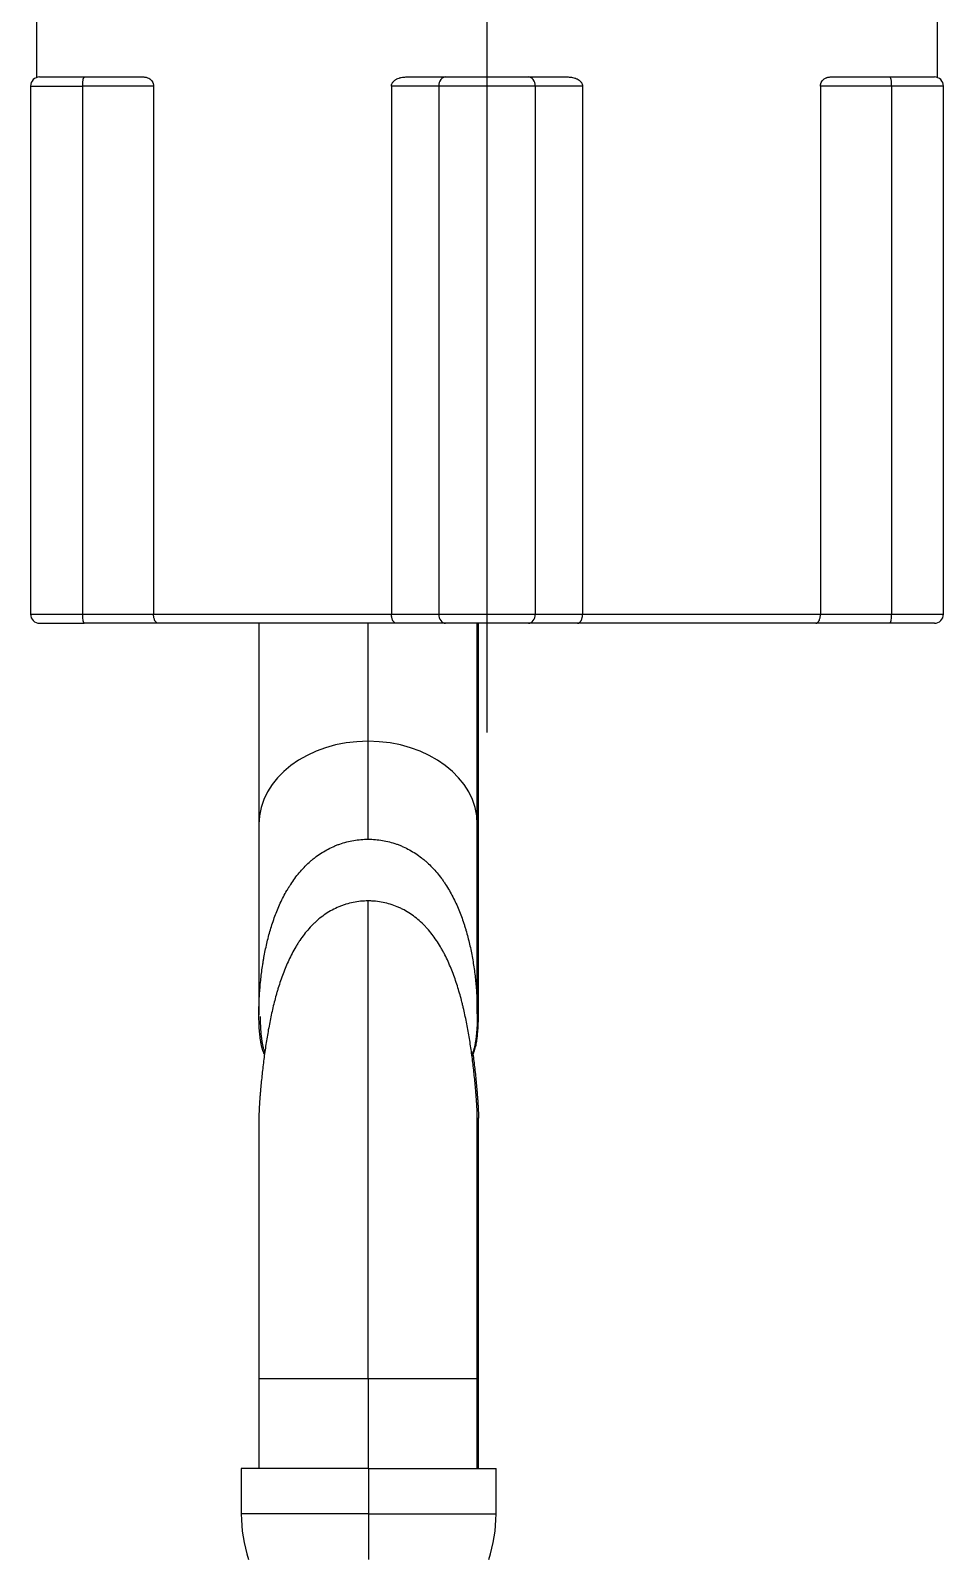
# Model space of a CAD drawing. Extents: x 0 to 790, y 0 to 579.
# Drawn here: x 198.8 to 249, y 107.6 to 191.6 of the extents above; entities that cross this region are included whole.
import ezdxf

# ---------------------------------------------------------------- set-up
doc = ezdxf.new("R2010")
doc.units = 0
doc.header["$LTSCALE"] = 10
doc.header["$MEASUREMENT"] = 0
doc.linetypes.add('CENTER', pattern=[2, 1.25, -0.25, 0.25, -0.25])
doc.layers.add('1', color=7, linetype='CONTINUOUS')

msp = doc.modelspace()

# ---------------------------------------------------------------- linework, layer by layer
at = {"layer": '1', "color": 1, "linetype": 'CENTER', "lineweight": -3, "ltscale": 10}
msp.add_line((223.891, 397.033), (223.891, 153.053), dxfattribs=at)
at = {"layer": '1', "color": 7, "linetype": 'Continuous', "lineweight": -3}
for p, q in [((199.141, 219.753), (199.141, 189.023)), ((248.641, 189.023), (248.641, 219.753)), ((199.312, 189.053), (201.752, 189.053)), ((201.752, 189.053), (205.033, 189.053)), ((219.439, 189.053), (221.619, 189.053)), ((221.619, 189.053), (226.164, 189.053)), ((226.164, 189.053), (228.344, 189.053)), ((242.749, 189.053), (246.03, 189.053)), ((246.03, 189.053), (248.47, 189.053)), ((198.812, 188.553), (201.659, 188.553)), ((198.812, 188.553), (198.812, 159.553)), ((201.659, 188.553), (201.659, 159.553)), ((205.57, 188.553), (201.659, 188.553)), ((205.57, 188.553), (205.57, 159.553)), ((218.641, 188.553), (218.641, 159.553)), ((221.24, 188.553), (218.641, 188.553)), ((221.24, 188.553), (221.24, 159.553)), ((226.543, 188.553), (221.24, 188.553)), ((229.141, 188.553), (226.543, 188.553)), ((226.543, 188.553), (226.543, 159.553)), ((229.141, 188.553), (229.141, 159.553)), ((246.123, 188.553), (242.213, 188.553)), ((242.213, 188.553), (242.213, 159.553)), ((248.97, 188.553), (246.123, 188.553)), ((246.123, 188.553), (246.123, 159.553)), ((248.97, 159.553), (248.97, 188.553)), ((198.812, 159.553), (201.659, 159.553)), ((201.659, 159.553), (205.57, 159.553)), ((205.57, 159.553), (218.641, 159.553)), ((218.641, 159.553), (221.24, 159.553)), ((221.24, 159.553), (226.543, 159.553)), ((226.543, 159.553), (229.141, 159.553)), ((229.141, 159.553), (242.213, 159.553)), ((242.213, 159.553), (246.123, 159.553)), ((246.123, 159.553), (248.97, 159.553)), ((199.312, 159.053), (201.752, 159.053)), ((205.828, 159.053), (201.752, 159.053)), ((218.91, 159.053), (205.828, 159.053)), ((211.359, 159.052), (211.359, 148.019)), ((217.359, 152.574), (217.359, 159.053)), ((221.619, 159.053), (218.91, 159.053)), ((226.164, 159.053), (221.619, 159.053)), ((223.359, 148.019), (223.359, 159.052)), ((223.424, 148.019), (223.424, 159.052)), ((228.872, 159.053), (226.164, 159.053)), ((241.954, 159.053), (228.872, 159.053)), ((246.03, 159.053), (241.954, 159.053)), ((248.47, 159.053), (246.03, 159.053)), ((217.359, 147.193), (217.359, 152.574)), ((211.359, 148.019), (211.359, 137.542)), ((223.359, 137.596), (223.359, 148.019)), ((223.424, 137.634), (223.424, 148.019)), ((217.359, 117.553), (217.359, 143.805)), ((211.359, 131.853), (211.359, 117.553)), ((223.359, 117.553), (223.359, 131.886)), ((223.424, 117.553), (223.424, 131.885)), ((217.359, 117.553), (211.359, 117.553)), ((211.359, 117.553), (211.359, 112.643)), ((223.359, 117.553), (217.359, 117.553)), ((217.359, 117.553), (217.359, 112.643)), ((223.424, 117.553), (223.359, 117.553)), ((223.359, 112.643), (223.359, 117.553)), ((223.424, 112.643), (223.424, 117.553)), ((217.391, 112.643), (210.391, 112.643)), ((210.391, 112.643), (210.391, 110.141)), ((217.391, 112.643), (224.391, 112.643)), ((217.391, 110.141), (217.391, 112.643)), ((224.391, 110.141), (224.391, 112.643)), ((217.391, 110.141), (210.391, 110.141)), ((217.391, 110.141), (224.391, 110.141)), ((217.391, 107.643), (217.391, 110.141))]:
    msp.add_line(p, q, dxfattribs=at)
for centre, radius, start, end in [((199.312, 188.553), 0.5, 90, 180), ((248.47, 188.553), 0.5, 0, 90), ((199.312, 159.553), 0.5, 180, 270), ((248.47, 159.553), 0.5, 270, 0), ((218.391, 110.141), 8, 180, 198.19487), ((216.391, 110.141), 8, 341.80513, 0)]:
    msp.add_arc(centre, radius, start, end, dxfattribs=at)
for centre, major_axis, ratio, start_param, end_param in [((201.752, 188.553), (0, -0.5), 0.186604, 3.141593, 4.712389), ((221.619, 188.553), (0, -0.5), 0.757512, 3.141593, 4.712389), ((226.164, 188.553), (0, -0.5), 0.757512, 1.570796, 3.141593), ((246.03, 188.553), (0, -0.5), 0.186604, 1.570796, 3.141593), ((201.752, 159.553), (0, -0.5), 0.186604, 4.712389, 6.283185), ((221.619, 159.553), (0, -0.5), 0.757512, 4.712389, 6.283185), ((226.164, 159.553), (0, -0.5), 0.757512, 0, 1.570796), ((246.03, 159.553), (0, -0.5), 0.186604, 0, 1.570796), ((217.359, 148.019), (-6, 0), 0.75908, 4.712389, 6.283185), ((217.359, 148.019), (-6, 0), 0.75908, 3.141593, 4.712389), ((217.424, 148.019), (-6, 0), 0.75908, 2.994723, 3.141593)]:
    msp.add_ellipse(centre, major_axis=major_axis, ratio=ratio, start_param=start_param, end_param=end_param, dxfattribs=at)
for points, knots in [([(205.033, 189.053), (205.061, 189.053), (205.09, 189.05), (205.146, 189.042), (205.173, 189.035), (205.229, 189.017), (205.256, 189.006), (205.297, 188.985), (205.311, 188.978), (205.337, 188.961), (205.351, 188.953), (205.389, 188.924), (205.414, 188.902), (205.462, 188.851), (205.484, 188.822), (205.508, 188.782), (205.513, 188.773), (205.522, 188.756), (205.526, 188.747), (205.538, 188.719), (205.545, 188.7), (205.557, 188.66), (205.562, 188.639), (205.568, 188.597), (205.57, 188.575), (205.57, 188.553)], [0, 0, 0, 0, 0.125, 0.125, 0.25, 0.25, 0.375, 0.375, 0.4375, 0.4375, 0.5, 0.5, 0.625, 0.625, 0.75, 0.75, 0.78125, 0.78125, 0.8125, 0.8125, 0.875, 0.875, 0.9375, 0.9375, 1, 1, 1, 1]), ([(218.641, 188.553), (218.641, 188.575), (218.644, 188.596), (218.65, 188.628), (218.653, 188.639), (218.66, 188.659), (218.664, 188.67), (218.676, 188.7), (218.687, 188.719), (218.704, 188.746), (218.711, 188.755), (218.724, 188.773), (218.731, 188.781), (218.766, 188.822), (218.798, 188.851), (218.85, 188.889), (218.868, 188.901), (218.905, 188.923), (218.924, 188.933), (218.981, 188.962), (219.02, 188.978), (219.081, 188.999), (219.101, 189.005), (219.142, 189.016), (219.163, 189.021), (219.226, 189.035), (219.268, 189.042), (219.353, 189.05), (219.396, 189.053), (219.439, 189.053)], [0, 0, 0, 0, 0.0625, 0.0625, 0.09375, 0.09375, 0.125, 0.125, 0.1875, 0.1875, 0.21875, 0.21875, 0.25, 0.25, 0.375, 0.375, 0.4375, 0.4375, 0.5, 0.5, 0.625, 0.625, 0.6875, 0.6875, 0.75, 0.75, 0.875, 0.875, 1, 1, 1, 1]), ([(228.344, 189.053), (228.387, 189.053), (228.429, 189.05), (228.514, 189.042), (228.556, 189.035), (228.638, 189.017), (228.68, 189.006), (228.74, 188.985), (228.761, 188.978), (228.8, 188.961), (228.82, 188.953), (228.877, 188.924), (228.914, 188.902), (228.984, 188.851), (229.016, 188.822), (229.051, 188.782), (229.058, 188.773), (229.071, 188.756), (229.078, 188.747), (229.095, 188.719), (229.106, 188.7), (229.123, 188.66), (229.13, 188.639), (229.139, 188.597), (229.141, 188.575), (229.141, 188.553)], [0, 0, 0, 0, 0.125, 0.125, 0.25, 0.25, 0.375, 0.375, 0.4375, 0.4375, 0.5, 0.5, 0.625, 0.625, 0.75, 0.75, 0.78125, 0.78125, 0.8125, 0.8125, 0.875, 0.875, 0.9375, 0.9375, 1, 1, 1, 1]), ([(242.213, 188.553), (242.213, 188.575), (242.214, 188.596), (242.219, 188.628), (242.221, 188.639), (242.225, 188.659), (242.228, 188.67), (242.237, 188.7), (242.244, 188.719), (242.256, 188.746), (242.26, 188.755), (242.269, 188.773), (242.274, 188.781), (242.298, 188.822), (242.32, 188.851), (242.356, 188.889), (242.368, 188.901), (242.393, 188.923), (242.406, 188.933), (242.444, 188.962), (242.471, 188.978), (242.511, 188.999), (242.525, 189.005), (242.553, 189.016), (242.567, 189.021), (242.609, 189.035), (242.637, 189.042), (242.693, 189.05), (242.721, 189.053), (242.749, 189.053)], [0, 0, 0, 0, 0.0625, 0.0625, 0.09375, 0.09375, 0.125, 0.125, 0.1875, 0.1875, 0.21875, 0.21875, 0.25, 0.25, 0.375, 0.375, 0.4375, 0.4375, 0.5, 0.5, 0.625, 0.625, 0.6875, 0.6875, 0.75, 0.75, 0.875, 0.875, 1, 1, 1, 1]), ([(205.828, 159.053), (205.824, 159.053), (205.82, 159.053), (205.812, 159.054), (205.808, 159.054), (205.795, 159.056), (205.787, 159.059), (205.771, 159.065), (205.763, 159.069), (205.747, 159.078), (205.739, 159.083), (205.716, 159.101), (205.701, 159.116), (205.68, 159.142), (205.673, 159.152), (205.66, 159.172), (205.648, 159.194), (205.636, 159.218), (205.625, 159.243), (205.62, 159.256), (205.605, 159.297), (205.597, 159.326), (205.589, 159.364), (205.587, 159.372), (205.584, 159.388), (205.583, 159.396), (205.579, 159.42), (205.577, 159.436), (205.572, 159.485), (205.57, 159.519), (205.57, 159.553)], [0, 0, 0, 0, 0.03125, 0.03125, 0.0625, 0.0625, 0.125, 0.125, 0.1875, 0.1875, 0.25, 0.25, 0.375, 0.375, 0.4375, 0.4375, 0.5, 0.5625, 0.5625, 0.625, 0.625, 0.75, 0.75, 0.78125, 0.78125, 0.8125, 0.8125, 0.875, 0.875, 1, 1, 1, 1]), ([(218.91, 159.053), (218.906, 159.053), (218.902, 159.053), (218.893, 159.054), (218.889, 159.054), (218.876, 159.056), (218.867, 159.059), (218.851, 159.065), (218.842, 159.069), (218.826, 159.078), (218.818, 159.083), (218.794, 159.101), (218.778, 159.116), (218.756, 159.142), (218.749, 159.152), (218.735, 159.172), (218.722, 159.194), (218.71, 159.218), (218.699, 159.243), (218.693, 159.256), (218.678, 159.297), (218.67, 159.326), (218.661, 159.364), (218.659, 159.372), (218.656, 159.388), (218.655, 159.396), (218.651, 159.42), (218.648, 159.436), (218.643, 159.485), (218.641, 159.519), (218.641, 159.553)], [0, 0, 0, 0, 0.03125, 0.03125, 0.0625, 0.0625, 0.125, 0.125, 0.1875, 0.1875, 0.25, 0.25, 0.375, 0.375, 0.4375, 0.4375, 0.5, 0.5625, 0.5625, 0.625, 0.625, 0.75, 0.75, 0.78125, 0.78125, 0.8125, 0.8125, 0.875, 0.875, 1, 1, 1, 1]), ([(228.872, 159.053), (228.877, 159.053), (228.881, 159.053), (228.889, 159.054), (228.894, 159.054), (228.907, 159.056), (228.915, 159.059), (228.932, 159.065), (228.94, 159.069), (228.957, 159.078), (228.965, 159.083), (228.989, 159.101), (229.004, 159.116), (229.026, 159.142), (229.033, 159.152), (229.047, 159.172), (229.06, 159.194), (229.072, 159.218), (229.084, 159.243), (229.089, 159.256), (229.104, 159.297), (229.113, 159.326), (229.121, 159.364), (229.123, 159.372), (229.126, 159.388), (229.128, 159.396), (229.132, 159.42), (229.134, 159.436), (229.139, 159.485), (229.141, 159.519), (229.141, 159.553)], [0, 0, 0, 0, 0.03125, 0.03125, 0.0625, 0.0625, 0.125, 0.125, 0.1875, 0.1875, 0.25, 0.25, 0.375, 0.375, 0.4375, 0.4375, 0.5, 0.5625, 0.5625, 0.625, 0.625, 0.75, 0.75, 0.78125, 0.78125, 0.8125, 0.8125, 0.875, 0.875, 1, 1, 1, 1]), ([(241.954, 159.053), (241.958, 159.053), (241.962, 159.053), (241.971, 159.054), (241.975, 159.054), (241.987, 159.056), (241.995, 159.059), (242.012, 159.065), (242.02, 159.069), (242.036, 159.078), (242.043, 159.083), (242.066, 159.101), (242.081, 159.116), (242.102, 159.142), (242.109, 159.152), (242.122, 159.172), (242.135, 159.194), (242.146, 159.218), (242.157, 159.243), (242.163, 159.256), (242.177, 159.297), (242.185, 159.326), (242.194, 159.364), (242.195, 159.372), (242.198, 159.388), (242.2, 159.396), (242.204, 159.42), (242.206, 159.436), (242.211, 159.485), (242.213, 159.519), (242.213, 159.553)], [0, 0, 0, 0, 0.03125, 0.03125, 0.0625, 0.0625, 0.125, 0.125, 0.1875, 0.1875, 0.25, 0.25, 0.375, 0.375, 0.4375, 0.4375, 0.5, 0.5625, 0.5625, 0.625, 0.625, 0.75, 0.75, 0.78125, 0.78125, 0.8125, 0.8125, 0.875, 0.875, 1, 1, 1, 1]), ([(211.664, 135.383), (211.655, 135.399), (211.645, 135.416), (211.627, 135.454), (211.617, 135.475), (211.599, 135.518), (211.59, 135.542), (211.564, 135.613), (211.549, 135.663), (211.52, 135.768), (211.507, 135.823), (211.489, 135.908), (211.484, 135.937), (211.473, 135.996), (211.467, 136.025), (211.453, 136.114), (211.444, 136.175), (211.428, 136.297), (211.42, 136.358), (211.401, 136.545), (211.39, 136.672), (211.38, 136.832), (211.379, 136.864), (211.375, 136.928), (211.374, 136.961), (211.369, 137.058), (211.367, 137.122), (211.361, 137.317), (211.359, 137.447), (211.359, 137.706), (211.36, 137.836), (211.366, 138.096), (211.37, 138.226), (211.388, 138.616), (211.405, 138.876), (211.451, 139.396), (211.479, 139.656), (211.53, 140.046), (211.549, 140.176), (211.579, 140.37), (211.589, 140.435), (211.611, 140.565), (211.622, 140.63), (211.68, 140.953), (211.733, 141.21), (211.852, 141.719), (211.918, 141.971), (212.065, 142.469), (212.146, 142.716), (212.326, 143.203), (212.425, 143.443), (212.644, 143.916), (212.764, 144.149), (212.929, 144.434), (212.963, 144.491), (213.016, 144.576), (213.033, 144.604), (213.069, 144.66), (213.158, 144.799), (213.252, 144.935), (213.487, 145.253), (213.656, 145.454), (213.929, 145.739), (214.024, 145.832), (214.171, 145.965), (214.222, 146.009), (214.323, 146.094), (214.374, 146.135), (214.635, 146.338), (214.853, 146.482), (215.197, 146.671), (215.314, 146.729), (215.494, 146.809), (215.586, 146.848), (215.678, 146.884), (215.741, 146.907), (215.772, 146.918), (215.929, 146.973), (216.183, 147.05), (216.569, 147.132), (216.83, 147.165), (217.093, 147.187), (217.225, 147.193), (217.359, 147.193)], [0, 0, 0, 0, 0.006016, 0.006016, 0.012556, 0.012556, 0.019095, 0.019095, 0.032174, 0.032174, 0.045252, 0.045252, 0.051792, 0.051792, 0.058331, 0.058331, 0.07141, 0.07141, 0.084489, 0.084489, 0.110646, 0.110646, 0.117185, 0.117185, 0.123725, 0.123725, 0.136804, 0.136804, 0.162961, 0.162961, 0.189118, 0.189118, 0.215276, 0.215276, 0.267591, 0.267591, 0.319906, 0.319906, 0.346063, 0.346063, 0.359142, 0.359142, 0.372221, 0.372221, 0.424536, 0.424536, 0.476851, 0.476851, 0.529166, 0.529166, 0.58148, 0.58148, 0.633795, 0.633795, 0.646874, 0.646874, 0.653414, 0.653414, 0.659953, 0.68611, 0.68611, 0.738425, 0.738425, 0.764583, 0.764583, 0.777662, 0.777662, 0.79074, 0.79074, 0.843055, 0.843055, 0.869213, 0.869213, 0.882291, 0.888831, 0.888831, 0.89537, 0.89537, 0.921528, 0.947685, 0.973843, 0.973843, 1, 1, 1, 1]), ([(217.359, 147.193), (217.492, 147.193), (217.625, 147.187), (217.888, 147.165), (218.149, 147.132), (218.534, 147.05), (218.788, 146.973), (218.945, 146.919), (218.976, 146.907), (219.038, 146.884), (219.131, 146.848), (219.222, 146.81), (219.403, 146.729), (219.521, 146.671), (219.866, 146.481), (220.085, 146.336), (220.321, 146.153), (220.347, 146.132), (220.399, 146.09), (220.475, 146.027), (220.65, 145.875), (220.791, 145.737), (221.064, 145.452), (221.233, 145.25), (221.43, 144.983), (221.469, 144.929), (221.544, 144.82), (221.581, 144.765), (221.689, 144.599), (221.758, 144.487), (221.956, 144.146), (222.076, 143.913), (222.295, 143.436), (222.395, 143.193), (222.532, 142.823), (222.575, 142.698), (222.637, 142.51), (222.657, 142.446), (222.697, 142.32), (222.716, 142.257), (222.808, 141.941), (222.874, 141.686), (222.992, 141.175), (223.044, 140.919), (223.135, 140.404), (223.175, 140.146), (223.242, 139.629), (223.27, 139.369), (223.315, 138.849), (223.332, 138.588), (223.349, 138.196), (223.353, 138.065), (223.357, 137.869), (223.358, 137.803), (223.359, 137.672), (223.359, 137.606), (223.358, 137.41), (223.356, 137.279), (223.348, 137.019), (223.341, 136.89), (223.329, 136.698), (223.324, 136.634), (223.313, 136.507), (223.307, 136.445), (223.293, 136.32), (223.286, 136.259), (223.269, 136.138), (223.26, 136.078), (223.239, 135.961), (223.228, 135.903), (223.209, 135.819), (223.203, 135.791), (223.189, 135.737), (223.182, 135.71), (223.16, 135.632), (223.144, 135.583), (223.122, 135.526), (223.117, 135.515), (223.108, 135.492), (223.103, 135.482), (223.089, 135.45), (223.079, 135.43), (223.062, 135.398), (223.055, 135.385), (223.048, 135.373)], [0, 0, 0, 0, 0.026193, 0.026193, 0.052386, 0.078579, 0.104772, 0.104772, 0.111321, 0.111321, 0.117869, 0.130965, 0.130965, 0.157159, 0.157159, 0.209545, 0.209545, 0.216093, 0.216093, 0.222641, 0.235738, 0.261931, 0.261931, 0.314317, 0.314317, 0.327414, 0.327414, 0.34051, 0.34051, 0.366703, 0.366703, 0.41909, 0.41909, 0.471476, 0.471476, 0.497669, 0.497669, 0.510765, 0.510765, 0.523862, 0.523862, 0.576248, 0.576248, 0.628634, 0.628634, 0.68102, 0.68102, 0.733407, 0.733407, 0.785793, 0.785793, 0.811986, 0.811986, 0.825083, 0.825083, 0.838179, 0.838179, 0.864372, 0.864372, 0.890565, 0.890565, 0.903662, 0.903662, 0.916758, 0.916758, 0.929855, 0.929855, 0.942951, 0.942951, 0.956048, 0.956048, 0.962596, 0.962596, 0.969145, 0.969145, 0.982241, 0.982241, 0.985515, 0.985515, 0.988789, 0.988789, 0.995338, 0.995338, 1, 1, 1, 1]), ([(217.359, 143.805), (217.22, 143.805), (217.083, 143.798), (216.81, 143.771), (216.675, 143.751), (216.407, 143.697), (216.274, 143.664), (216.077, 143.603), (216.012, 143.581), (215.881, 143.534), (215.817, 143.509), (215.5, 143.376), (215.259, 143.246), (214.918, 143.018), (214.807, 142.936), (214.646, 142.806), (214.593, 142.761), (214.49, 142.67), (214.439, 142.623), (214.192, 142.386), (214.011, 142.182), (213.761, 141.857), (213.681, 141.745), (213.585, 141.603), (213.566, 141.574), (213.528, 141.516), (213.509, 141.487), (213.454, 141.4), (213.418, 141.341), (213.243, 141.045), (213.117, 140.803), (212.886, 140.309), (212.781, 140.058), (212.589, 139.548), (212.502, 139.29), (212.401, 138.963), (212.381, 138.897), (212.343, 138.766), (212.324, 138.7), (212.269, 138.502), (212.233, 138.37), (212.132, 137.972), (212.071, 137.705), (211.958, 137.171), (211.906, 136.902), (211.811, 136.364), (211.767, 136.094), (211.707, 135.687), (211.687, 135.551), (211.65, 135.28), (211.633, 135.144), (211.598, 134.872), (211.582, 134.736), (211.551, 134.464), (211.536, 134.328), (211.507, 134.056), (211.494, 133.92), (211.468, 133.649), (211.455, 133.513), (211.438, 133.309), (211.432, 133.241), (211.421, 133.106), (211.416, 133.039), (211.406, 132.905), (211.401, 132.838), (211.392, 132.706), (211.388, 132.64), (211.38, 132.509), (211.377, 132.445), (211.37, 132.317), (211.368, 132.254), (211.364, 132.16), (211.363, 132.129), (211.361, 132.068), (211.361, 132.038), (211.359, 131.951), (211.359, 131.895), (211.359, 131.834), (211.359, 131.826), (211.36, 131.819)], [0, 0, 0, 0, 0.027721, 0.027721, 0.055442, 0.055442, 0.083162, 0.083162, 0.097023, 0.097023, 0.110883, 0.110883, 0.166325, 0.166325, 0.194046, 0.194046, 0.207906, 0.207906, 0.221766, 0.221766, 0.277208, 0.277208, 0.304929, 0.304929, 0.311859, 0.311859, 0.318789, 0.318789, 0.33265, 0.33265, 0.388091, 0.388091, 0.443533, 0.443533, 0.498974, 0.498974, 0.512835, 0.512835, 0.526695, 0.526695, 0.554416, 0.554416, 0.609858, 0.609858, 0.665299, 0.665299, 0.720741, 0.720741, 0.748462, 0.748462, 0.776182, 0.776182, 0.803903, 0.803903, 0.831624, 0.831624, 0.859345, 0.859345, 0.887065, 0.887065, 0.900926, 0.900926, 0.914786, 0.914786, 0.928647, 0.928647, 0.942507, 0.942507, 0.956367, 0.956367, 0.970228, 0.970228, 0.977158, 0.977158, 0.984088, 0.984088, 0.997949, 0.997949, 1, 1, 1, 1]), ([(223.359, 131.869), (223.359, 131.919), (223.359, 131.972), (223.356, 132.087), (223.354, 132.148), (223.349, 132.274), (223.347, 132.338), (223.34, 132.467), (223.336, 132.532), (223.328, 132.663), (223.324, 132.729), (223.315, 132.862), (223.31, 132.929), (223.3, 133.063), (223.295, 133.13), (223.284, 133.266), (223.278, 133.334), (223.26, 133.538), (223.248, 133.675), (223.222, 133.947), (223.208, 134.082), (223.179, 134.354), (223.164, 134.49), (223.133, 134.761), (223.116, 134.896), (223.065, 135.302), (223.028, 135.572), (222.948, 136.111), (222.904, 136.38), (222.809, 136.917), (222.757, 137.185), (222.672, 137.585), (222.643, 137.718), (222.596, 137.918), (222.58, 137.984), (222.548, 138.117), (222.532, 138.184), (222.447, 138.515), (222.374, 138.778), (222.213, 139.298), (222.126, 139.556), (221.933, 140.066), (221.828, 140.317), (221.654, 140.689), (221.593, 140.811), (221.497, 140.994), (221.464, 141.054), (221.397, 141.174), (221.363, 141.234), (221.188, 141.528), (221.036, 141.754), (220.786, 142.078), (220.699, 142.184), (220.562, 142.337), (220.515, 142.387), (220.444, 142.462), (220.419, 142.486), (220.37, 142.535), (220.149, 142.751), (219.91, 142.944), (219.57, 143.171), (219.453, 143.242), (219.302, 143.323), (219.271, 143.339), (219.21, 143.37), (219.179, 143.386), (219.086, 143.43), (219.023, 143.458), (218.833, 143.537), (218.705, 143.583), (218.445, 143.663), (218.314, 143.697), (218.046, 143.75), (217.911, 143.771), (217.739, 143.788), (217.704, 143.791), (217.635, 143.796), (217.532, 143.803), (217.428, 143.805), (217.359, 143.805)], [0, 0, 0, 0, 0.013039, 0.013039, 0.02694, 0.02694, 0.040841, 0.040841, 0.054742, 0.054742, 0.068642, 0.068642, 0.082543, 0.082543, 0.096444, 0.096444, 0.110345, 0.110345, 0.138147, 0.138147, 0.165948, 0.165948, 0.19375, 0.19375, 0.221552, 0.221552, 0.277155, 0.277155, 0.332759, 0.332759, 0.388362, 0.388362, 0.416164, 0.416164, 0.430065, 0.430065, 0.443966, 0.443966, 0.499569, 0.499569, 0.555173, 0.555173, 0.610776, 0.610776, 0.638578, 0.638578, 0.652479, 0.652479, 0.666379, 0.666379, 0.721983, 0.721983, 0.749785, 0.749785, 0.763685, 0.763685, 0.770636, 0.770636, 0.777586, 0.83319, 0.83319, 0.860991, 0.860991, 0.867942, 0.867942, 0.874892, 0.874892, 0.888793, 0.888793, 0.916595, 0.916595, 0.944397, 0.944397, 0.972198, 0.972198, 0.979149, 0.979149, 0.986099, 1, 1, 1, 1]), ([(211.424, 137.461), (211.425, 137.357), (211.427, 137.253), (211.435, 137.019), (211.441, 136.89), (211.454, 136.698), (211.459, 136.634), (211.47, 136.507), (211.476, 136.445), (211.489, 136.32), (211.497, 136.259), (211.514, 136.138), (211.523, 136.078), (211.543, 135.961), (211.555, 135.903), (211.573, 135.819), (211.58, 135.791), (211.593, 135.737), (211.6, 135.71), (211.623, 135.632), (211.639, 135.583), (211.661, 135.526), (211.665, 135.515), (211.673, 135.496), (211.676, 135.489), (211.679, 135.481)], [0, 0, 0, 0, 0.14457, 0.14457, 0.32619, 0.32619, 0.417, 0.417, 0.50781, 0.50781, 0.59862, 0.59862, 0.68943, 0.68943, 0.78024, 0.78024, 0.825645, 0.825645, 0.87105, 0.87105, 0.96186, 0.96186, 0.984562, 0.984562, 1, 1, 1, 1]), ([(223.054, 135.295), (223.059, 135.3), (223.063, 135.304), (223.073, 135.316), (223.078, 135.323), (223.106, 135.36), (223.126, 135.395), (223.156, 135.454), (223.165, 135.475), (223.184, 135.518), (223.193, 135.542), (223.218, 135.613), (223.234, 135.663), (223.262, 135.768), (223.275, 135.823), (223.293, 135.908), (223.299, 135.937), (223.31, 135.996), (223.315, 136.025), (223.33, 136.114), (223.339, 136.175), (223.355, 136.297), (223.362, 136.358), (223.382, 136.545), (223.392, 136.672), (223.402, 136.832), (223.404, 136.864), (223.407, 136.928), (223.409, 136.961), (223.413, 137.058), (223.416, 137.122), (223.421, 137.317), (223.423, 137.447), (223.424, 137.591), (223.424, 137.606), (223.424, 137.62)], [0, 0, 0, 0, 0.013325, 0.013325, 0.03163, 0.03163, 0.104847, 0.104847, 0.141455, 0.141455, 0.178064, 0.178064, 0.251281, 0.251281, 0.324498, 0.324498, 0.361107, 0.361107, 0.397715, 0.397715, 0.470933, 0.470933, 0.54415, 0.54415, 0.690584, 0.690584, 0.727193, 0.727193, 0.763801, 0.763801, 0.837019, 0.837019, 0.983453, 0.983453, 1, 1, 1, 1]), ([(223.116, 135.399), (223.134, 135.269), (223.151, 135.138), (223.184, 134.872), (223.2, 134.736), (223.232, 134.464), (223.247, 134.328), (223.275, 134.056), (223.289, 133.92), (223.315, 133.649), (223.327, 133.513), (223.345, 133.309), (223.35, 133.241), (223.361, 133.106), (223.366, 133.039), (223.376, 132.905), (223.381, 132.838), (223.39, 132.706), (223.394, 132.64), (223.402, 132.509), (223.406, 132.445), (223.412, 132.317), (223.415, 132.254), (223.418, 132.16), (223.419, 132.129), (223.421, 132.068), (223.422, 132.038), (223.423, 131.96), (223.424, 131.913), (223.423, 131.867)], [0, 0, 0, 0, 0.108108, 0.108108, 0.220721, 0.220721, 0.333333, 0.333333, 0.445946, 0.445946, 0.558558, 0.558558, 0.614865, 0.614865, 0.671171, 0.671171, 0.727477, 0.727477, 0.783784, 0.783784, 0.84009, 0.84009, 0.896396, 0.896396, 0.924549, 0.924549, 0.952703, 0.952703, 1, 1, 1, 1])]:
    msp.add_open_spline(points, degree=3, knots=knots, dxfattribs=at)

doc.saveas('drawing.dxf')
